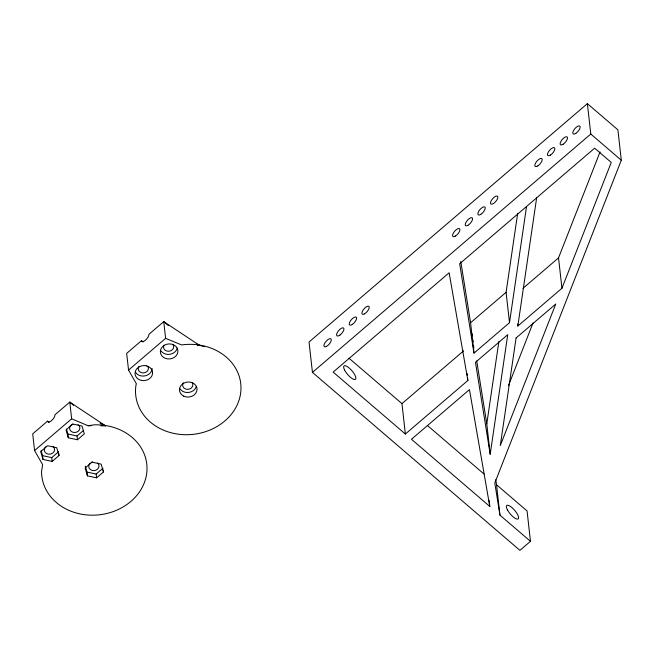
<?xml version="1.0" encoding="UTF-8"?>
<svg xmlns="http://www.w3.org/2000/svg" width="654" height="654" viewBox="0 0 654 654"><rect width="100%" height="100%" fill="white"/><g stroke="black" fill="none" stroke-linecap="round" stroke-linejoin="round"><path stroke-width="0.98" d="M490.198 454.252L475.466 362.316L507.741 334.676L490.198 454.252L486.789 423.857L498.879 341.462M517.6 324.008L517.829 326.035L561.941 288.259L611.253 162.437L594.633 148.18L459.672 263.75L473.995 353.119L509.499 322.708L506.09 292.322L517.657 213.482M509.499 322.708L526.552 206.476M517.829 326.035L536.64 197.843M508.428 385.729L533.002 323.019M561.941 288.259L558.532 257.872L600.061 151.916M621.3 160.214L494.8 482.987L499.95 515.156L530.468 541.324L519.922 550.349L312.44 372.396L309.031 342.009L587.382 103.651L617.891 129.819L621.3 160.214L590.791 134.037L587.382 103.651M47.546 421.127L32.7 433.847L34.572 450.557L42.616 464.61L41.545 471.567A52.827 45.093 -6.4 0 0 94.266 515.164A52.827 45.093 -6.4 0 0 147.019 468.428A52.827 45.093 -6.4 0 0 94.307 424.83L88.053 425.721L71.646 418.813L69.774 402.096L54.928 414.808A5.134 2.093 -49.4 0 1 51.535 420.628A5.134 2.093 -49.4 0 1 47.546 421.127L49.066 422.435M141.509 340.66L126.663 353.381L128.544 370.09L136.384 383.792L135.991 385.018A52.827 45.093 -6.4 0 0 185.728 434.722A52.827 45.093 -6.4 0 0 240.95 386.162A52.827 45.093 -6.4 0 0 181.591 344.928L165.617 338.347L163.737 321.629L148.891 334.341A5.134 2.093 -49.4 0 1 145.499 340.162A5.134 2.093 -49.4 0 1 141.509 340.66L143.038 341.968M34.572 450.557L71.646 418.813M128.544 370.09L165.617 338.347M41.145 450.745L42.575 455.65L51.731 457.628L58.582 451.759M66.446 429.081L67.885 433.978L77.033 435.956L83.123 430.741M59.007 455.552L56.71 447.712L47.562 445.734L40.703 451.603L43.001 459.451L52.157 461.422L59.007 455.552L58.795 453.655M77.458 439.758L84.317 433.888L82.012 426.04L72.864 424.07L66.013 429.931L68.31 437.779L77.458 439.758L77.033 435.956M85.282 466.179L87.007 472.065L96.154 474.044L103.013 468.174M103.438 471.975L101.141 464.127L91.985 462.149L85.134 468.019L87.432 475.867L96.579 477.837L103.438 471.975L103.226 470.071M312.44 372.396L590.791 134.037M473.995 353.119L470.586 322.724L506.09 292.322M522.938 288.357L558.532 257.872M467.528 377.464L467.872 380.497L405.366 434.027L401.957 403.632L463.694 350.773M88.053 425.721L90.971 425.746M100.7 425.819L105.572 425.86L69.774 402.096L73.583 405.366M197.516 345.345L199.535 345.394A44.022 37.572 -6.4 0 1 204.465 346.734M196.813 344.053L199.535 345.394L163.737 321.629L168.315 325.553M100.127 423.179L105.572 425.86M348.95 358.171L401.957 403.632M427.446 425.492L484.05 474.044M495.74 479.734L496.541 484.761L527.059 510.929L530.468 541.324M405.366 434.027L333.156 372.093L449.135 272.775L467.872 380.497M489.781 506.433L411.464 439.259L469.458 389.604L489.781 506.433L489.102 500.351M460.768 261.469L470.586 322.724M476.701 360.902L486.789 423.857M496.541 484.761L499.95 515.156M472.286 333.949L472.515 335.976M472.965 340.023L473.194 342.05M473.651 346.105L473.872 348.132M467.079 373.409L467.308 375.437M96.154 474.044L96.579 477.837M87.007 472.065L87.432 475.867M67.885 433.978L68.31 437.779M51.731 457.628L52.157 461.422M42.575 455.65L43.001 459.451M192.227 382.713A5.134 4.382 -6.4 0 1 187.649 389.367A5.134 4.382 -6.4 0 1 183.349 382.843M172.828 344.249A5.134 4.382 -6.4 0 1 169.051 351.247A5.134 4.382 -6.4 0 1 163.974 345.157M147.796 366.289A5.134 4.382 -6.4 0 1 143.218 372.952A5.134 4.382 -6.4 0 1 138.918 366.42M53.121 446.617A5.134 4.382 -6.4 0 1 52.99 452.838A5.134 4.382 -6.4 0 1 45.739 452.944A5.134 4.382 -6.4 0 1 45.87 446.731M97.544 463.04A5.134 4.382 -6.4 0 1 97.421 469.253A5.134 4.382 -6.4 0 1 90.17 469.359A5.134 4.382 -6.4 0 1 90.301 463.146M91.372 462.427A5.134 4.382 -6.4 0 1 92.623 461.969M78.039 424.659A5.134 4.382 -6.4 0 1 78.022 431.387A5.134 4.382 -6.4 0 1 70.289 430.43A5.134 4.382 -6.4 0 1 72.995 424.037M196.184 386.792A8.804 7.513 -6.4 0 1 188.728 392.425A8.804 7.513 -6.4 0 1 180.046 388.852M152.104 368.423A8.804 7.513 -6.4 0 1 145.433 375.797A8.804 7.513 -6.4 0 1 135.623 372.437M177.062 348.713A8.804 7.513 -6.4 0 1 169.607 354.337A8.804 7.513 -6.4 0 1 160.925 350.765M516.071 337.995L500.294 445.57L555.769 304.004L516.071 337.995M146.251 365.807L143.986 365.586A8.804 7.513 -6.4 0 0 135.762 370.352A8.804 7.513 -6.4 0 0 137.495 378.527L139.294 379.704A8.804 7.513 -6.4 0 0 151.883 375.878A8.804 7.513 -6.4 0 0 146.251 365.807M176.817 347.568L175.452 346.031A8.804 7.513 -6.4 0 0 165.912 344.535A8.804 7.513 -6.4 0 0 160.344 351.574L160.598 353.52A8.804 7.513 -6.4 0 0 172.345 358.351A8.804 7.513 -6.4 0 0 176.817 347.568M507.455 509.916A8.804 2.853 49.4 0 0 518.025 518.982A8.804 2.853 49.4 0 0 511.976 507.61A8.804 2.853 49.4 0 0 507.455 509.916M183.717 396.12A8.804 7.513 -6.4 0 0 197.042 389.4A8.804 7.513 -6.4 0 0 183.995 383.072A8.804 7.513 -6.4 0 0 183.717 396.12M344.445 369.796A8.804 2.853 49.4 0 0 355.057 379.5A8.804 2.853 49.4 0 0 349.759 368.504A8.804 2.853 49.4 0 0 344.445 369.796M480.87 214.324A5.134 2.093 -49.4 0 0 485.023 207.195A5.134 2.093 -49.4 0 0 478.72 211.291A5.134 2.093 -49.4 0 0 480.87 214.324M339.949 335.061A5.134 2.093 -49.4 0 0 343.603 328.03A5.134 2.093 -49.4 0 0 337.211 332.682A5.134 2.093 -49.4 0 0 339.949 335.061M326.403 346.457A5.134 2.093 -49.4 0 0 331.235 339.32A5.134 2.093 -49.4 0 0 325.169 342.5A5.134 2.093 -49.4 0 0 326.403 346.457M352.244 324.474A5.134 2.093 -49.4 0 0 356.397 317.345A5.134 2.093 -49.4 0 0 350.086 321.441A5.134 2.093 -49.4 0 0 352.244 324.474M364.482 313.887A5.134 2.093 -49.4 0 0 369.167 306.734A5.134 2.093 -49.4 0 0 363.027 310.143A5.134 2.093 -49.4 0 0 364.482 313.887M455.536 236.012A5.134 2.093 -49.4 0 0 459.729 228.884A5.134 2.093 -49.4 0 0 453.435 232.93A5.134 2.093 -49.4 0 0 455.536 236.012M493.525 203.492A5.134 2.093 -49.4 0 0 497.678 196.363A5.134 2.093 -49.4 0 0 491.375 200.459A5.134 2.093 -49.4 0 0 493.525 203.492M467.888 225.36A5.134 2.093 -49.4 0 0 472.474 218.207A5.134 2.093 -49.4 0 0 466.302 221.747A5.134 2.093 -49.4 0 0 467.888 225.36M537.841 165.895A5.134 2.093 -49.4 0 0 541.994 158.767A5.134 2.093 -49.4 0 0 535.691 162.862A5.134 2.093 -49.4 0 0 537.841 165.895M550.496 155.063A5.134 2.093 -49.4 0 0 554.649 147.935A5.134 2.093 -49.4 0 0 548.346 152.03A5.134 2.093 -49.4 0 0 550.496 155.063M563.151 144.232A5.134 2.093 -49.4 0 0 567.304 137.103A5.134 2.093 -49.4 0 0 560.993 141.199A5.134 2.093 -49.4 0 0 563.151 144.232M575.798 133.391A5.134 2.093 -49.4 0 0 579.959 126.271A5.134 2.093 -49.4 0 0 573.648 130.359A5.134 2.093 -49.4 0 0 575.798 133.391"/></g></svg>
